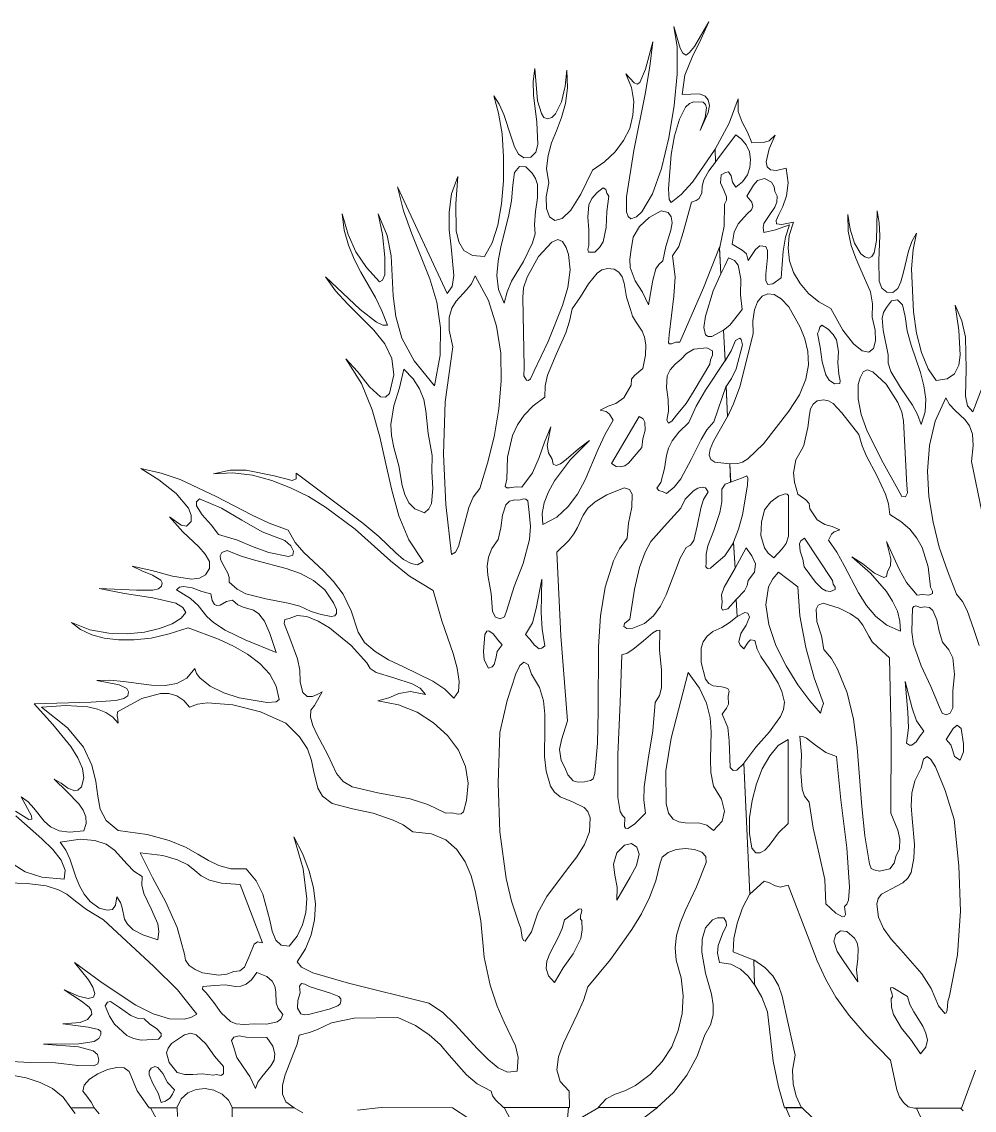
# Model space of a CAD drawing. Header units: inches. Extents: x -885 to 26362, y -28010 to 990.
# Drawn here: x 4285.021 to 4286.318, y -2360.999 to -2359.516 of the extents above; entities that cross this region are included whole.
import ezdxf

# ---------------------------------------------------------------- set-up
doc = ezdxf.new("R2010")
doc.units = ezdxf.units.IN
doc.header["$MEASUREMENT"] = 0
doc.layers.add('TREE', color=3, linetype='Continuous', lineweight=15)

# ---------------------------------------------------------------- blocks, each defined once
blk = doc.blocks.new('tree2')
at = {"layer": 'TREE'}
for points in [[(5207.2362, 5947.8649), (5207.2144, 5947.8738), (5207.2153, 5947.8877), (5207.2187, 5947.9037), (5207.2242, 5947.9203), (5207.2322, 5947.9351), (5207.2258, 5948.0727), (5207.2184, 5948.0656), (5207.2144, 5948.0653), (5207.2113, 5948.0684), (5207.2104, 5948.0967), (5207.2088, 5948.1109), (5207.203, 5948.1248), (5207.2076, 5948.1312), (5207.2095, 5948.1355), (5207.2091, 5948.1439), (5207.2101, 5948.1491), (5207.2088, 5948.1522), (5207.2024, 5948.1537), (5207.1934, 5948.1549), (5207.1888, 5948.1574), (5207.1854, 5948.162), (5207.1808, 5948.1796), (5207.1805, 5948.1947), (5207.1827, 5948.2014), (5207.187, 5948.2073), (5207.1931, 5948.2122), (5207.2024, 5948.2165), (5207.2101, 5948.2215), (5207.2187, 5948.2282), (5207.2178, 5948.2461), (5207.2088, 5948.2362), (5207.2033, 5948.235), (5207.2021, 5948.2372), (5207.2027, 5948.2436), (5207.2021, 5948.251), (5207.2051, 5948.2593), (5207.2165, 5948.2793), (5207.215, 5948.3061), (5207.2058, 5948.2923), (5207.1941, 5948.2824), (5207.1904, 5948.2793), (5207.1873, 5948.2787), (5207.1857, 5948.2806), (5207.1861, 5948.2849), (5207.1861, 5948.2941), (5207.1876, 5948.3028), (5207.1941, 5948.3191), (5207.2005, 5948.3379), (5207.2024, 5948.3493), (5207.2024, 5948.3628), (5207.2061, 5948.368), (5207.2119, 5948.3702), (5207.211, 5948.3896), (5207.195, 5948.3914), (5207.191, 5948.3942), (5207.1891, 5948.3985), (5207.19, 5948.405), (5207.1937, 5948.4136), (5207.2085, 5948.4395), (5207.207, 5948.4718), (5207.1941, 5948.4339), (5207.1867, 5948.4253), (5207.1805, 5948.4151), (5207.17, 5948.3939), (5207.1593, 5948.3736), (5207.1522, 5948.365), (5207.1439, 5948.3582), (5207.1405, 5948.36), (5207.1359, 5948.3613), (5207.1337, 5948.3637), (5207.138, 5948.3696), (5207.142, 5948.3844), (5207.1439, 5948.3982), (5207.146, 5948.4059), (5207.15, 5948.4139), (5207.1571, 5948.4229), (5207.1676, 5948.4333), (5207.1753, 5948.4503), (5207.1851, 5948.4672), (5207.2061, 5948.4986), (5207.2042, 5948.5306), (5207.1919, 5948.5242), (5207.1882, 5948.5242), (5207.1854, 5948.526), (5207.1836, 5948.5337), (5207.1851, 5948.5454), (5207.1934, 5948.5725), (5207.2015, 5948.5904), (5207.1999, 5948.6184), (5207.1833, 5948.5756), (5207.158, 5948.518), (5207.154, 5948.518), (5207.1494, 5948.5162), (5207.1472, 5948.5162), (5207.146, 5948.5174), (5207.1469, 5948.5257), (5207.1519, 5948.5667), (5207.1531, 5948.5873), (5207.1503, 5948.6092), (5207.1571, 5948.6193), (5207.1617, 5948.6341), (5207.1703, 5948.6661), (5207.1753, 5948.6677), (5207.1787, 5948.6701), (5207.1814, 5948.676), (5207.1817, 5948.6831), (5207.1836, 5948.6895), (5207.1888, 5948.6991), (5207.1959, 5948.7083), (5207.1956, 5948.7222), (5207.1716, 5948.6871), (5207.1596, 5948.6741), (5207.1491, 5948.6658), (5207.1469, 5948.6689), (5207.146, 5948.6803), (5207.1488, 5948.7163), (5207.1525, 5948.736), (5207.1577, 5948.7539), (5207.1642, 5948.7665), (5207.1682, 5948.7705), (5207.1728, 5948.772), (5207.1827, 5948.7717), (5207.1851, 5948.7693), (5207.1864, 5948.7659), (5207.1848, 5948.7557), (5207.1796, 5948.7419), (5207.1882, 5948.761), (5207.1894, 5948.7684), (5207.1882, 5948.7742), (5207.1848, 5948.7782), (5207.179, 5948.7807), (5207.1605, 5948.7798), (5207.1633, 5948.8004), (5207.171, 5948.8192), (5207.1802, 5948.8379), (5207.1888, 5948.8567), (5207.1737, 5948.8306), (5207.1685, 5948.8241), (5207.1648, 5948.8216), (5207.1614, 5948.8235), (5207.1586, 5948.829), (5207.1519, 5948.8518), (5207.1553, 5948.8302), (5207.1553, 5948.8013), (5207.1522, 5948.7684), (5207.1466, 5948.7342), (5207.1386, 5948.7018), (5207.1291, 5948.675), (5207.118, 5948.656), (5207.1122, 5948.6504), (5207.1063, 5948.6483), (5207.1035, 5948.651), (5207.1017, 5948.656), (5207.1017, 5948.6717), (5207.1094, 5948.7206), (5207.1214, 5948.7801), (5207.1263, 5948.8093), (5207.1294, 5948.8355), (5207.1217, 5948.8065), (5207.1158, 5948.7927), (5207.1131, 5948.7908), (5207.11, 5948.7921), (5207.1011, 5948.8016), (5207.1069, 5948.7871), (5207.1094, 5948.7724), (5207.1085, 5948.7579), (5207.1051, 5948.744), (5207.0986, 5948.7311), (5207.0897, 5948.7191), (5207.0786, 5948.7086), (5207.0657, 5948.7), (5207.0536, 5948.6744), (5207.0429, 5948.6575), (5207.0336, 5948.6489), (5207.0259, 5948.6467), (5207.0204, 5948.6507), (5207.0173, 5948.6593), (5207.0167, 5948.6717), (5207.0195, 5948.6864), (5207.0173, 5948.7015), (5207.0188, 5948.7154), (5207.0225, 5948.7286), (5207.0278, 5948.7416), (5207.033, 5948.7554), (5207.0373, 5948.7702), (5207.0395, 5948.7868), (5207.0386, 5948.8056), (5207.037, 5948.7887), (5207.033, 5948.772), (5207.0268, 5948.7594), (5207.0228, 5948.7557), (5207.0182, 5948.7542), (5207.0145, 5948.7557), (5207.0118, 5948.7597), (5207.0078, 5948.7733), (5207.0047, 5948.8072), (5207.0031, 5948.7936), (5207.0034, 5948.7791), (5207.0068, 5948.7505), (5207.0081, 5948.7271), (5207.0059, 5948.7188), (5207.0007, 5948.7135), (5206.9933, 5948.7129), (5206.9877, 5948.7169), (5206.9834, 5948.7246), (5206.9797, 5948.7351), (5206.972, 5948.7588), (5206.9671, 5948.7696), (5206.9613, 5948.7785), (5206.9665, 5948.76), (5206.9702, 5948.7382), (5206.9717, 5948.7138), (5206.9717, 5948.6886), (5206.9696, 5948.6643), (5206.9656, 5948.6418), (5206.9597, 5948.623), (5206.9517, 5948.6088), (5206.9388, 5948.6098), (5206.9298, 5948.615), (5206.9243, 5948.6242), (5206.9215, 5948.6359), (5206.9212, 5948.6643), (5206.9234, 5948.6932), (5206.9166, 5948.6747), (5206.9141, 5948.6556), (5206.9144, 5948.6369), (5206.9163, 5948.6187), (5206.9191, 5948.5885), (5206.9175, 5948.5771), (5206.9123, 5948.5697), (5206.8596, 5948.6821), (5206.8661, 5948.6569), (5206.8747, 5948.6326), (5206.8938, 5948.5851), (5206.9012, 5948.5602), (5206.9052, 5948.5334), (5206.9049, 5948.5045), (5206.8988, 5948.4718), (5206.8772, 5948.4983), (5206.8643, 5948.5223), (5206.8578, 5948.5451), (5206.855, 5948.567), (5206.8529, 5948.6095), (5206.8486, 5948.631), (5206.8393, 5948.6538), (5206.8436, 5948.6319), (5206.8464, 5948.6079), (5206.8461, 5948.5891), (5206.8439, 5948.5836), (5206.8405, 5948.5817), (5206.8267, 5948.5971), (5206.8156, 5948.6135), (5206.8073, 5948.6319), (5206.8011, 5948.6538), (5206.8033, 5948.6363), (5206.8079, 5948.6205), (5206.8138, 5948.6058), (5206.8208, 5948.5922), (5206.8362, 5948.5654), (5206.843, 5948.5513), (5206.8492, 5948.5362), (5206.8442, 5948.5362), (5206.8375, 5948.5392), (5206.8202, 5948.5525), (5206.7836, 5948.5873), (5206.794, 5948.5725), (5206.807, 5948.5583), (5206.8347, 5948.5309), (5206.8461, 5948.5165), (5206.8538, 5948.5008), (5206.8559, 5948.4835), (5206.8513, 5948.4638), (5206.847, 5948.4598), (5206.8418, 5948.4604), (5206.8301, 5948.4709), (5206.8174, 5948.4872), (5206.8051, 5948.5005), (5206.8215, 5948.4743), (5206.8329, 5948.4466), (5206.8408, 5948.4182), (5206.8473, 5948.3896), (5206.8535, 5948.3616), (5206.8612, 5948.3345), (5206.8716, 5948.3092), (5206.8867, 5948.2861), (5206.8809, 5948.2827), (5206.8741, 5948.284), (5206.8661, 5948.2883), (5206.8578, 5948.2954), (5206.8399, 5948.3126), (5206.823, 5948.3268), (5206.7525, 5948.3797), (5206.7525, 5948.3736), (5206.7482, 5948.372), (5206.7291, 5948.3767), (5206.6998, 5948.3828), (5206.6826, 5948.3828), (5206.665, 5948.3788), (5206.6857, 5948.3801), (5206.7063, 5948.3776), (5206.7269, 5948.372), (5206.7466, 5948.3643), (5206.7657, 5948.3548), (5206.7836, 5948.3437), (5206.8147, 5948.3206), (5206.8523, 5948.2871), (5206.8723, 5948.2707), (5206.8972, 5948.2556), (5206.9064, 5948.2236), (5206.9185, 5948.1891), (5206.9228, 5948.1734), (5206.9249, 5948.1596), (5206.924, 5948.1488), (5206.9191, 5948.1417), (5206.9098, 5948.1513), (5206.8969, 5948.1599), (5206.8658, 5948.175), (5206.8501, 5948.1823), (5206.8359, 5948.191), (5206.8248, 5948.2005), (5206.8181, 5948.2116), (5206.8107, 5948.2341), (5206.8021, 5948.2516), (5206.7919, 5948.2652), (5206.7814, 5948.2763), (5206.7605, 5948.2957), (5206.7516, 5948.3065), (5206.7439, 5948.3194), (5206.7238, 5948.3268), (5206.7051, 5948.3357), (5206.6678, 5948.3551), (5206.6299, 5948.373), (5206.6096, 5948.3797), (5206.5883, 5948.3847), (5206.6074, 5948.3727), (5206.6256, 5948.3582), (5206.6385, 5948.3428), (5206.6416, 5948.3354), (5206.6416, 5948.3286), (5206.6367, 5948.3237), (5206.6308, 5948.3246), (5206.6185, 5948.3336), (5206.6327, 5948.3178), (5206.6496, 5948.3018), (5206.6564, 5948.2941), (5206.6607, 5948.2864), (5206.661, 5948.279), (5206.6567, 5948.272), (5206.6502, 5948.2686), (5206.6419, 5948.2677), (5206.6219, 5948.2707), (5206.6, 5948.2766), (5206.5791, 5948.2812), (5206.5893, 5948.2763), (5206.6007, 5948.2717), (5206.6093, 5948.2667), (5206.6108, 5948.2637), (5206.6102, 5948.2603), (5206.6068, 5948.2575), (5206.601, 5948.2559), (5206.5837, 5948.2559), (5206.5443, 5948.2578), (5206.5711, 5948.2526), (5206.601, 5948.2479), (5206.6253, 5948.2421), (5206.6327, 5948.2378), (5206.6358, 5948.2322), (5206.6308, 5948.2264), (5206.6213, 5948.2205), (5206.6081, 5948.2153), (5206.592, 5948.2116), (5206.5739, 5948.2098), (5206.5545, 5948.2104), (5206.5345, 5948.2141), (5206.5151, 5948.2218), (5206.5246, 5948.2144), (5206.5363, 5948.2088), (5206.5496, 5948.2051), (5206.5646, 5948.2033), (5206.5813, 5948.2033), (5206.5991, 5948.2054), (5206.6182, 5948.2098), (5206.6382, 5948.2162), (5206.6703, 5948.2042), (5206.6863, 5948.1968), (5206.701, 5948.1882), (5206.714, 5948.1783), (5206.7245, 5948.1673), (5206.7315, 5948.1546), (5206.7346, 5948.1405), (5206.7312, 5948.138), (5206.7217, 5948.1374), (5206.6924, 5948.1423), (5206.6761, 5948.1476), (5206.6616, 5948.1546), (5206.6505, 5948.1633), (5206.6472, 5948.1679), (5206.6453, 5948.1731), (5206.637, 5948.1629), (5206.6265, 5948.1574), (5206.6139, 5948.1552), (5206.5997, 5948.1556), (5206.5699, 5948.1596), (5206.5554, 5948.1608), (5206.5418, 5948.1605), (5206.5653, 5948.1559), (5206.5736, 5948.1519), (5206.5751, 5948.1485), (5206.5745, 5948.1442), (5206.5702, 5948.1414), (5206.5619, 5948.1395), (5206.5357, 5948.1377), (5206.4756, 5948.1358), (5206.4953, 5948.114), (5206.5144, 5948.0906), (5206.5215, 5948.0789), (5206.5265, 5948.0675), (5206.528, 5948.0576), (5206.5255, 5948.0481), (5206.5218, 5948.0447), (5206.5184, 5948.0438), (5206.5111, 5948.0466), (5206.504, 5948.0521), (5206.4966, 5948.0561), (5206.5101, 5948.0432), (5206.5228, 5948.0302), (5206.5274, 5948.0235), (5206.5301, 5948.0164), (5206.5305, 5948.0093), (5206.528, 5948.0016), (5206.5129, 5948.0001), (5206.5018, 5948.0016), (5206.4929, 5948.0059), (5206.4861, 5948.0118), (5206.475, 5948.0256), (5206.4692, 5948.0324), (5206.4618, 5948.0376), (5206.4726, 5948.0176), (5206.4729, 5948.0139), (5206.4698, 5948.0136), (5206.4556, 5948.0225)], [(5206.4562, 5948.0173), (5206.4836, 5947.9933), (5206.4953, 5947.9819), (5206.504, 5947.9705), (5206.5083, 5947.96), (5206.5071, 5947.9505), (5206.4836, 5947.9526), (5206.4661, 5947.9582), (5206.4532, 5947.9665)], [(5206.3943, 5947.9483), (5206.4682, 5947.9459), (5206.4883, 5947.9434), (5206.5012, 5947.9394), (5206.5101, 5947.9345), (5206.5191, 5947.9274), (5206.5308, 5947.9185), (5206.5489, 5947.9074), (5206.6019, 5947.8581), (5206.6271, 5947.8335), (5206.6475, 5947.8079), (5206.6413, 5947.8042), (5206.6342, 5947.8024), (5206.6185, 5947.803), (5206.6013, 5947.8082), (5206.5831, 5947.8175), (5206.5474, 5947.8409), (5206.5181, 5947.8624), (5206.5329, 5947.8442), (5206.5375, 5947.8362), (5206.5397, 5947.8298), (5206.5381, 5947.8258), (5206.5326, 5947.8245), (5206.5225, 5947.8267), (5206.5071, 5947.8335), (5206.5255, 5947.8215), (5206.5335, 5947.8153), (5206.5357, 5947.8119), (5206.5366, 5947.8079), (5206.532, 5947.8021), (5206.524, 5947.799), (5206.5058, 5947.7977), (5206.5326, 5947.7941), (5206.5434, 5947.7916), (5206.5459, 5947.7894), (5206.5459, 5947.7864), (5206.5437, 5947.782), (5206.5388, 5947.779), (5206.5228, 5947.7765), (5206.4855, 5947.7762), (5206.5225, 5947.7734), (5206.5378, 5947.7691), (5206.5425, 5947.7651), (5206.5437, 5947.7596), (5206.5428, 5947.7553), (5206.5385, 5947.7531), (5206.5218, 5947.7537), (5206.4981, 5947.7565), (5206.4713, 5947.7568), (5206.4513, 5947.7577)], [(5206.4344, 5947.7466), (5206.467, 5947.7405), (5206.4818, 5947.7355), (5206.495, 5947.7291), (5206.5061, 5947.7202), (5206.5144, 5947.7088), (5206.5391, 5947.7088), (5206.5357, 5947.7149), (5206.5311, 5947.7211), (5206.5268, 5947.7266), (5206.5283, 5947.7328), (5206.5341, 5947.7392), (5206.5428, 5947.7448), (5206.5529, 5947.7494), (5206.5628, 5947.7516), (5206.5708, 5947.7512), (5206.576, 5947.7472), (5206.5843, 5947.7269), (5206.597, 5947.7088), (5206.6265, 5947.7088), (5206.6308, 5947.7183), (5206.6379, 5947.7248), (5206.6469, 5947.7282), (5206.6564, 5947.7291), (5206.6656, 5947.7275), (5206.6743, 5947.7232), (5206.681, 5947.7171), (5206.6853, 5947.7088), (5206.7503, 5947.7088), (5206.7417, 5947.7152), (5206.738, 5947.7232), (5206.738, 5947.7328), (5206.7408, 5947.7436), (5206.7494, 5947.7654), (5206.7534, 5947.7762), (5206.7556, 5947.7857), (5206.7666, 5947.7885), (5206.775, 5947.7916), (5206.7897, 5947.7987), (5206.8138, 5947.8036), (5206.8599, 5947.8042), (5206.8787, 5947.7959), (5206.8932, 5947.7861), (5206.9046, 5947.7756), (5206.9141, 5947.7645), (5206.9326, 5947.7436), (5206.944, 5947.7343), (5206.9588, 5947.7263), (5206.96, 5947.7214), (5206.9637, 5947.7168), (5206.9717, 5947.7091), (5207.0413, 5947.7091), (5207.041, 5947.7263), (5207.0315, 5947.7368), (5207.0281, 5947.7491), (5207.0299, 5947.7626), (5207.0352, 5947.7771), (5207.0496, 5947.8073), (5207.0564, 5947.8224), (5207.0607, 5947.8366), (5207.0847, 5947.8655), (5207.1075, 5947.8972), (5207.1177, 5947.9138), (5207.126, 5947.9311), (5207.1328, 5947.9486), (5207.1371, 5947.9665), (5207.1396, 5947.9736), (5207.1457, 5947.9788), (5207.1543, 5947.9819), (5207.1642, 5947.9828), (5207.1737, 5947.9819), (5207.1814, 5947.9791), (5207.1857, 5947.9745), (5207.1861, 5947.968), (5207.1759, 5947.9425), (5207.1639, 5947.9169), (5207.1583, 5947.904), (5207.1546, 5947.891), (5207.1531, 5947.8778), (5207.1543, 5947.8649), (5207.1596, 5947.8461), (5207.1617, 5947.8273), (5207.1605, 5947.8085), (5207.1565, 5947.7904), (5207.1497, 5947.7734), (5207.1396, 5947.7577), (5207.1269, 5947.7442), (5207.1112, 5947.7325), (5207.1001, 5947.7269), (5207.0897, 5947.7232), (5207.0804, 5947.7183), (5207.0718, 5947.7091), (5207.1343, 5947.7091), (5207.1513, 5947.7251), (5207.1654, 5947.7433), (5207.1765, 5947.7636), (5207.1845, 5947.7861), (5207.1907, 5947.7965), (5207.1934, 5947.807), (5207.1934, 5947.8178), (5207.1916, 5947.8289), (5207.1854, 5947.851), (5207.1814, 5947.8732), (5207.1817, 5947.8871), (5207.1854, 5947.8991), (5207.1928, 5947.9074), (5207.1981, 5947.9095), (5207.2045, 5947.9098), (5207.207, 5947.9055), (5207.2073, 5947.9015), (5207.2033, 5947.8926), (5207.1987, 5947.8803), (5207.1981, 5947.8723), (5207.1999, 5947.8624), (5207.2119, 5947.8606), (5207.2221, 5947.8553), (5207.2304, 5947.8479), (5207.2372, 5947.8387), (5207.2362, 5947.8649)], [(5207.5088, 5948.5513), (5207.4678, 5948.4444), (5207.4623, 5948.4509), (5207.4601, 5948.461), (5207.4607, 5948.4894), (5207.4601, 5948.5232), (5207.4564, 5948.5405), (5207.4493, 5948.5571), (5207.453, 5948.5306), (5207.4546, 5948.5045), (5207.453, 5948.4937), (5207.4484, 5948.4847), (5207.4407, 5948.4792), (5207.429, 5948.4777), (5207.4207, 5948.49), (5207.4136, 5948.5072), (5207.4084, 5948.5275), (5207.405, 5948.55), (5207.4031, 5948.5956), (5207.4047, 5948.6159), (5207.4084, 5948.6332), (5207.4035, 5948.6245), (5207.3998, 5948.6141), (5207.3945, 5948.5919), (5207.3918, 5948.582), (5207.3884, 5948.5747), (5207.3834, 5948.5707), (5207.377, 5948.571), (5207.3717, 5948.5753), (5207.369, 5948.5827), (5207.3684, 5948.6045), (5207.3696, 5948.631), (5207.369, 5948.6443), (5207.3668, 5948.6569), (5207.3659, 5948.6255), (5207.3634, 5948.6125), (5207.361, 5948.6085), (5207.3579, 5948.607), (5207.3536, 5948.6082), (5207.3496, 5948.6113), (5207.3428, 5948.6227), (5207.3382, 5948.6375), (5207.3357, 5948.6529), (5207.336, 5948.6353), (5207.3391, 5948.6202), (5207.344, 5948.607), (5207.3496, 5948.5947), (5207.3597, 5948.5713), (5207.3619, 5948.5586), (5207.3613, 5948.5445), (5207.3647, 5948.5309), (5207.365, 5948.5195), (5207.3628, 5948.5115), (5207.3579, 5948.5075), (5207.3508, 5948.5088), (5207.3416, 5948.5162), (5207.3305, 5948.5309), (5207.3179, 5948.5537), (5207.3049, 5948.5608), (5207.2941, 5948.5697), (5207.2852, 5948.5802), (5207.2784, 5948.5916), (5207.2741, 5948.6042), (5207.2726, 5948.6175), (5207.2738, 5948.631), (5207.2781, 5948.6449), (5207.2658, 5948.6424), (5207.2603, 5948.643), (5207.26, 5948.6467), (5207.2627, 5948.6529), (5207.267, 5948.6615), (5207.2707, 5948.6729), (5207.2726, 5948.6864), (5207.2704, 5948.7021), (5207.2603, 5948.6997), (5207.2538, 5948.7003), (5207.2504, 5948.7034), (5207.2495, 5948.7086), (5207.2526, 5948.7225), (5207.259, 5948.7369), (5207.2526, 5948.7308), (5207.2464, 5948.7292), (5207.2341, 5948.7289), (5207.2295, 5948.74), (5207.2239, 5948.7505), (5207.2199, 5948.7619), (5207.2196, 5948.7754), (5207.2101, 5948.7496), (5207.1956, 5948.7222), (5207.1959, 5948.7086), (5207.2172, 5948.7373), (5207.2233, 5948.7326), (5207.2282, 5948.7265), (5207.2316, 5948.7191), (5207.2329, 5948.7111), (5207.2322, 5948.7028), (5207.2295, 5948.6948), (5207.2245, 5948.6877), (5207.2172, 5948.6818), (5207.2138, 5948.6871), (5207.2122, 5948.6938), (5207.2095, 5948.6981), (5207.2064, 5948.6975), (5207.2018, 5948.6948), (5207.2011, 5948.6864), (5207.2045, 5948.6787), (5207.2073, 5948.6717), (5207.2073, 5948.668), (5207.2055, 5948.664), (5207.2051, 5948.6406), (5207.1999, 5948.6169), (5207.2015, 5948.5904), (5207.2058, 5948.5987), (5207.2095, 5948.6073), (5207.2159, 5948.6045), (5207.2199, 5948.5996), (5207.2227, 5948.5851), (5207.2224, 5948.5682), (5207.2239, 5948.5525), (5207.211, 5948.5362), (5207.2042, 5948.5306), (5207.2061, 5948.4983), (5207.2125, 5948.5091), (5207.2168, 5948.5199), (5207.2215, 5948.5223), (5207.223, 5948.5208), (5207.2245, 5948.5152), (5207.2178, 5948.49), (5207.2128, 5948.4798), (5207.207, 5948.4712), (5207.2085, 5948.4392), (5207.215, 5948.453), (5207.2215, 5948.4709), (5207.2356, 5948.5269), (5207.2353, 5948.5408), (5207.2369, 5948.5522), (5207.2402, 5948.5608), (5207.2452, 5948.5667), (5207.251, 5948.5691), (5207.2578, 5948.5685), (5207.2652, 5948.5639), (5207.2732, 5948.5556), (5207.2852, 5948.534), (5207.2901, 5948.5217), (5207.2935, 5948.5081), (5207.2941, 5948.494), (5207.2914, 5948.4789), (5207.2846, 5948.4626), (5207.2732, 5948.445), (5207.2467, 5948.4108), (5207.2301, 5948.3948), (5207.2242, 5948.3914), (5207.2193, 5948.3899), (5207.211, 5948.3896), (5207.2116, 5948.3702), (5207.2233, 5948.3745), (5207.2289, 5948.3767), (5207.2301, 5948.3742), (5207.2295, 5948.3668), (5207.2245, 5948.3357), (5207.2202, 5948.3206), (5207.215, 5948.3068), (5207.2165, 5948.2793), (5207.2282, 5948.3006), (5207.2344, 5948.2923), (5207.2381, 5948.2837), (5207.2372, 5948.275), (5207.2304, 5948.2661), (5207.2292, 5948.2609), (5207.2264, 5948.2553), (5207.2178, 5948.2461), (5207.2187, 5948.2282), (5207.227, 5948.2325), (5207.2301, 5948.2316), (5207.2319, 5948.2276), (5207.2282, 5948.219), (5207.2227, 5948.2101), (5207.2205, 5948.2014), (5207.2218, 5948.1978), (5207.2258, 5948.1941), (5207.2304, 5948.2011), (5207.2329, 5948.2036), (5207.2375, 5948.2027), (5207.2399, 5948.1937), (5207.2439, 5948.186), (5207.2529, 5948.1725), (5207.2621, 5948.1577), (5207.2658, 5948.1488), (5207.2686, 5948.1377), (5207.2677, 5948.13), (5207.2646, 5948.1223), (5207.2529, 5948.1063), (5207.2384, 5948.09), (5207.2258, 5948.073), (5207.2322, 5947.9348), (5207.2473, 5947.9483), (5207.2529, 5947.9465), (5207.2581, 5947.9437), (5207.2643, 5947.9422), (5207.2726, 5947.9443), (5207.2948, 5947.8864), (5207.3034, 5947.8643), (5207.3123, 5947.8446), (5207.3231, 5947.8258), (5207.3372, 5947.8064), (5207.3557, 5947.7848), (5207.3807, 5947.7593), (5207.3874, 5947.7278), (5207.3905, 5947.7205), (5207.3945, 5947.7143), (5207.3994, 5947.71), (5207.4062, 5947.7084), (5207.4558, 5947.7084), (5207.4623, 5947.7257), (5207.4706, 5947.7485)], [(5206.9723, 5948.5593), (5206.9665, 5948.5737), (5206.9646, 5948.5885), (5206.9659, 5948.6036), (5206.969, 5948.619), (5206.977, 5948.651), (5206.9803, 5948.6674), (5206.9816, 5948.684), (5206.9834, 5948.6975), (5206.9887, 5948.7037), (5206.9954, 5948.7034), (5207.0019, 5948.6966), (5207.0056, 5948.6911), (5207.0078, 5948.6846), (5207.0078, 5948.6707), (5207.0056, 5948.6563), (5207.0044, 5948.6421), (5207.005, 5948.6326), (5207.0025, 5948.623), (5206.9927, 5948.6033), (5206.9803, 5948.5824), (5206.9754, 5948.5713), (5206.9723, 5948.5593)], [(5207.2135, 5948.6218), (5207.2156, 5948.6344), (5207.2199, 5948.6433), (5207.2298, 5948.6541), (5207.2338, 5948.6578), (5207.2353, 5948.6615), (5207.2341, 5948.6661), (5207.2289, 5948.6723), (5207.2359, 5948.684), (5207.2402, 5948.6889), (5207.2476, 5948.6911), (5207.255, 5948.6871), (5207.2578, 5948.6821), (5207.2587, 5948.6772), (5207.2609, 5948.6723), (5207.2606, 5948.6661), (5207.2587, 5948.6606), (5207.2526, 5948.652), (5207.247, 5948.6436), (5207.2461, 5948.6393), (5207.247, 5948.6341), (5207.2593, 5948.6369), (5207.2741, 5948.6421), (5207.2698, 5948.6292), (5207.2673, 5948.6141), (5207.2652, 5948.5861), (5207.2563, 5948.5796), (5207.2513, 5948.579), (5207.2492, 5948.583), (5207.2489, 5948.5901), (5207.2507, 5948.6076), (5207.2507, 5948.615), (5207.2492, 5948.6193), (5207.2427, 5948.6199), (5207.2381, 5948.6159), (5207.2304, 5948.6045), (5207.2286, 5948.6113), (5207.2239, 5948.6153), (5207.2135, 5948.6218)], [(5207.0681, 5948.6132), (5207.0616, 5948.6132), (5207.0607, 5948.6159), (5207.062, 5948.6202), (5207.062, 5948.6239), (5207.062, 5948.6369), (5207.0607, 5948.6501), (5207.062, 5948.6634), (5207.065, 5948.6698), (5207.0706, 5948.6763), (5207.077, 5948.6812), (5207.0798, 5948.6794), (5207.081, 5948.6754), (5207.0832, 5948.6723), (5207.081, 5948.6563), (5207.0801, 5948.6393), (5207.077, 5948.6242), (5207.0733, 5948.6181), (5207.0681, 5948.6132)], [(5207.1251, 5948.5577), (5207.1186, 5948.571), (5207.1109, 5948.583), (5207.1057, 5948.5971), (5207.1051, 5948.6058), (5207.1066, 5948.6162), (5207.1088, 5948.6292), (5207.1155, 5948.6403), (5207.1257, 5948.6498), (5207.1383, 5948.6569), (5207.1457, 5948.655), (5207.1491, 5948.6507), (5207.15, 5948.6443), (5207.1485, 5948.6366), (5207.1432, 5948.6193), (5207.1402, 5948.6039), (5207.1359, 5948.6002), (5207.1328, 5948.5956), (5207.1294, 5948.5836), (5207.1251, 5948.5577)], [(5206.9936, 5948.4918), (5206.9921, 5948.5654), (5206.993, 5948.5756), (5206.9967, 5948.5867), (5207.0087, 5948.6088), (5207.0228, 5948.6239), (5207.029, 5948.6267), (5207.0339, 5948.6245), (5207.0379, 5948.6181), (5207.0404, 5948.6107), (5207.0422, 5948.5944), (5207.0398, 5948.5759), (5207.0342, 5948.5568), (5207.0188, 5948.5189), (5207.0041, 5948.4878), (5207.0004, 5948.4792), (5206.9982, 5948.4777), (5206.9961, 5948.478), (5206.9933, 5948.4826), (5206.9936, 5948.4918)], [(5206.9751, 5948.3733), (5206.976, 5948.3964), (5206.9813, 5948.4195), (5206.9865, 5948.4306), (5206.9936, 5948.441), (5207.0031, 5948.4509), (5207.0155, 5948.4598), (5207.0158, 5948.4718), (5207.0182, 5948.4832), (5207.0272, 5948.5051), (5207.0376, 5948.5279), (5207.0416, 5948.5402), (5207.0444, 5948.5534), (5207.053, 5948.566), (5207.0616, 5948.5796), (5207.0706, 5948.591), (5207.0758, 5948.5944), (5207.0817, 5948.5959), (5207.0887, 5948.5953), (5207.0937, 5948.5922), (5207.0971, 5948.587), (5207.0992, 5948.5805), (5207.1017, 5948.5657), (5207.106, 5948.5525), (5207.1081, 5948.5457), (5207.1112, 5948.5402), (5207.1183, 5948.5297), (5207.1208, 5948.5235), (5207.1223, 5948.5152), (5207.1217, 5948.5045), (5207.1189, 5948.4903), (5207.1103, 5948.4829), (5207.1069, 5948.4789), (5207.1066, 5948.4727), (5207.0989, 5948.4592), (5207.0906, 5948.4533), (5207.0823, 5948.4506), (5207.074, 5948.4463), (5207.0804, 5948.4447), (5207.0838, 5948.4419), (5207.0878, 5948.4355), (5207.0792, 5948.421), (5207.0718, 5948.405), (5207.058, 5948.3727), (5207.0499, 5948.3576), (5207.0401, 5948.3443), (5207.0281, 5948.3332), (5207.0133, 5948.3255), (5207.0127, 5948.3369), (5207.0148, 5948.3483), (5207.0192, 5948.36), (5207.0256, 5948.3717), (5207.0426, 5948.3939), (5207.0626, 5948.4142), (5207.0509, 5948.4053), (5207.0379, 5948.3939), (5207.0321, 5948.3896), (5207.0275, 5948.3877), (5207.0241, 5948.389), (5207.0232, 5948.3945), (5207.0192, 5948.401), (5207.0179, 5948.409), (5207.0216, 5948.4287), (5207.0152, 5948.4124), (5207.0093, 5948.3961), (5207.0022, 5948.3801), (5206.9911, 5948.365), (5206.985, 5948.3653), (5206.9779, 5948.364), (5206.9751, 5948.3643), (5206.9733, 5948.3656), (5206.9751, 5948.3733)], [(5206.9166, 5948.2935), (5206.9108, 5948.3465), (5206.9083, 5948.3998), (5206.9101, 5948.4552), (5206.9181, 5948.5131), (5206.9144, 5948.5306), (5206.9144, 5948.5442), (5206.9172, 5948.554), (5206.9215, 5948.5614), (5206.9326, 5948.5734), (5206.9379, 5948.5799), (5206.9419, 5948.5882), (5206.9557, 5948.5623), (5206.9643, 5948.5349), (5206.9687, 5948.5063), (5206.9693, 5948.4767), (5206.9668, 5948.4475), (5206.9619, 5948.4182), (5206.9548, 5948.3902), (5206.9465, 5948.3634), (5206.9397, 5948.3542), (5206.9351, 5948.3434), (5206.9289, 5948.3209), (5206.924, 5948.3021), (5206.9209, 5948.2963), (5206.9166, 5948.2935)], [(5207.4133, 5948.4309), (5207.4093, 5948.4416), (5207.4041, 5948.4515), (5207.3915, 5948.47), (5207.381, 5948.4872), (5207.3782, 5948.4958), (5207.3782, 5948.5048), (5207.373, 5948.5309), (5207.372, 5948.5436), (5207.3733, 5948.5494), (5207.3767, 5948.5549), (5207.3819, 5948.5617), (5207.3881, 5948.5627), (5207.3936, 5948.5574), (5207.3964, 5948.5451), (5207.3985, 5948.53), (5207.4025, 5948.5149), (5207.4124, 5948.486), (5207.4161, 5948.4718), (5207.4182, 5948.458), (5207.4176, 5948.4444), (5207.4133, 5948.4309)], [(5207.3215, 5948.474), (5207.316, 5948.478), (5207.3123, 5948.4835), (5207.3086, 5948.4974), (5207.3064, 5948.5128), (5207.3037, 5948.5272), (5207.3052, 5948.53), (5207.3061, 5948.534), (5207.3083, 5948.5359), (5207.3151, 5948.5319), (5207.3203, 5948.5263), (5207.3237, 5948.5205), (5207.3259, 5948.5084), (5207.3252, 5948.4961), (5207.3262, 5948.4841), (5207.3277, 5948.4771), (5207.3271, 5948.4743), (5207.3215, 5948.474)], [(5207.1463, 5948.4453), (5207.1457, 5948.4576), (5207.1439, 5948.4703), (5207.1448, 5948.4826), (5207.1479, 5948.4887), (5207.1531, 5948.4949), (5207.1596, 5948.5001), (5207.1651, 5948.506), (5207.1728, 5948.5106), (5207.1867, 5948.5121), (5207.1925, 5948.5091), (5207.1928, 5948.5045), (5207.1907, 5948.4995), (5207.1897, 5948.4949), (5207.1734, 5948.4669), (5207.1648, 5948.4533), (5207.1546, 5948.441), (5207.1497, 5948.4345), (5207.146, 5948.4324), (5207.1445, 5948.4355), (5207.1463, 5948.4453)], [(5206.888, 5948.3376), (5206.8781, 5948.3419), (5206.8716, 5948.3483), (5206.8673, 5948.357), (5206.8646, 5948.3665), (5206.8612, 5948.3874), (5206.8559, 5948.4068), (5206.8532, 5948.4195), (5206.8526, 5948.4309), (5206.8556, 5948.4509), (5206.8618, 5948.4697), (5206.8664, 5948.4894), (5206.8763, 5948.4795), (5206.883, 5948.4687), (5206.8873, 5948.4576), (5206.8895, 5948.4456), (5206.892, 5948.4216), (5206.8963, 5948.3982), (5206.896, 5948.3813), (5206.8969, 5948.3634), (5206.8954, 5948.3477), (5206.8926, 5948.3419), (5206.888, 5948.3376)], [(5207.3982, 5948.3671), (5207.3988, 5948.3588), (5207.3967, 5948.3545), (5207.3927, 5948.3551), (5207.3887, 5948.3628), (5207.373, 5948.3905), (5207.356, 5948.4241), (5207.3499, 5948.4416), (5207.3465, 5948.4583), (5207.3468, 5948.4734), (5207.3486, 5948.4804), (5207.352, 5948.4866), (5207.3563, 5948.4887), (5207.3622, 5948.4869), (5207.3764, 5948.4737), (5207.3887, 5948.4543), (5207.3927, 5948.4441), (5207.3945, 5948.4349), (5207.3982, 5948.3671)], [(5207.4232, 5948.2593), (5207.4253, 5948.255), (5207.4253, 5948.2526), (5207.4213, 5948.2507), (5207.4145, 5948.2513), (5207.409, 5948.2507), (5207.3976, 5948.264), (5207.3899, 5948.2781), (5207.3767, 5948.3074), (5207.381, 5948.2892), (5207.3807, 5948.2818), (5207.3776, 5948.2757), (5207.3767, 5948.2704), (5207.3739, 5948.2692), (5207.364, 5948.2741), (5207.3514, 5948.2837), (5207.34, 5948.2911), (5207.3597, 5948.2738), (5207.3767, 5948.2544), (5207.3831, 5948.2442), (5207.3881, 5948.2338), (5207.3908, 5948.2233), (5207.3915, 5948.2128), (5207.377, 5948.219), (5207.3653, 5948.2282), (5207.3554, 5948.2399), (5207.3471, 5948.2532), (5207.332, 5948.2821), (5207.324, 5948.296), (5207.3154, 5948.3089), (5207.3185, 5948.3151), (5207.3212, 5948.3178), (5207.3271, 5948.3197), (5207.3191, 5948.3231), (5207.3114, 5948.3252), (5207.3034, 5948.3302), (5207.2957, 5948.3419), (5207.2948, 5948.3477), (5207.2914, 5948.3514), (5207.283, 5948.3576), (5207.2794, 5948.3702), (5207.2781, 5948.3801), (5207.2809, 5948.3936), (5207.2864, 5948.4035), (5207.2892, 5948.409), (5207.2907, 5948.4155), (5207.2935, 5948.4278), (5207.2951, 5948.4416), (5207.2963, 5948.4478), (5207.2991, 5948.4527), (5207.3034, 5948.4561), (5207.3101, 5948.457), (5207.3154, 5948.4561), (5207.3203, 5948.4533), (5207.3295, 5948.4435), (5207.3474, 5948.4204), (5207.3508, 5948.4084), (5207.3554, 5948.3976), (5207.3662, 5948.3773), (5207.3757, 5948.3576), (5207.3788, 5948.3471), (5207.38, 5948.336), (5207.3918, 5948.3286), (5207.4013, 5948.3203), (5207.4087, 5948.3111), (5207.4142, 5948.3012), (5207.4207, 5948.2806), (5207.4232, 5948.2593)], [(5207.4746, 5948.1974), (5207.469, 5948.2144), (5207.462, 5948.2344), (5207.457, 5948.2439), (5207.4506, 5948.2519), (5207.441, 5948.2763), (5207.4324, 5948.3015), (5207.4259, 5948.328), (5207.4213, 5948.3551), (5207.4201, 5948.3819), (5207.4219, 5948.4087), (5207.4281, 5948.4345), (5207.4392, 5948.4592), (5207.4432, 5948.4521), (5207.4487, 5948.4463), (5207.4598, 5948.4361), (5207.4644, 5948.4296), (5207.4675, 5948.4207), (5207.4681, 5948.4087), (5207.4663, 5948.3921), (5207.4774, 5948.3391)], [(5207.086, 5948.3899), (5207.1152, 5948.4395), (5207.1192, 5948.437), (5207.1211, 5948.4336), (5207.1214, 5948.425), (5207.1189, 5948.4158), (5207.118, 5948.4068), (5207.1038, 5948.3902), (5207.0998, 5948.3874), (5207.0955, 5948.3862), (5207.0909, 5948.3868), (5207.086, 5948.3899)], [(5207.0327, 5948.0761), (5207.0308, 5948.0875), (5207.033, 5948.0977), (5207.0392, 5948.118), (5207.0324, 5948.2076), (5207.0281, 5948.296), (5207.0407, 5948.3086), (5207.0462, 5948.3154), (5207.0499, 5948.3221), (5207.0558, 5948.3354), (5207.0607, 5948.3425), (5207.0687, 5948.3493), (5207.081, 5948.3566), (5207.0992, 5948.364), (5207.1048, 5948.3622), (5207.1078, 5948.3576), (5207.1075, 5948.3437), (5207.1038, 5948.3268), (5207.1023, 5948.3111), (5207.0943, 5948.2997), (5207.0881, 5948.2871), (5207.0792, 5948.2593), (5207.0743, 5948.2288), (5207.0721, 5948.1959), (5207.0718, 5948.1278), (5207.0712, 5948.0943), (5207.0684, 5948.0623), (5207.0666, 5948.0567), (5207.0635, 5948.0549), (5207.0573, 5948.0533), (5207.0502, 5948.053), (5207.0453, 5948.0546), (5207.0398, 5948.0607), (5207.0367, 5948.0687), (5207.0327, 5948.0761)], [(5207.1085, 5948.2159), (5207.102, 5948.2156), (5207.0989, 5948.2175), (5207.0995, 5948.2208), (5207.1051, 5948.2252), (5207.1103, 5948.2569), (5207.1155, 5948.28), (5207.1214, 5948.2963), (5207.1275, 5948.3074), (5207.1417, 5948.3231), (5207.1593, 5948.3425), (5207.1639, 5948.352), (5207.1725, 5948.361), (5207.1771, 5948.3637), (5207.1817, 5948.365), (5207.1854, 5948.364), (5207.1882, 5948.36), (5207.1833, 5948.3517), (5207.1802, 5948.3425), (5207.1765, 5948.3237), (5207.1728, 5948.3086), (5207.1694, 5948.3037), (5207.1648, 5948.3012), (5207.1583, 5948.2898), (5207.1534, 5948.2769), (5207.1436, 5948.251), (5207.1377, 5948.239), (5207.1303, 5948.2288), (5207.1208, 5948.2208), (5207.1085, 5948.2159)], [(5206.7445, 5948.2917), (5206.7235, 5948.2957), (5206.7069, 5948.3018), (5206.6906, 5948.3089), (5206.6703, 5948.3148), (5206.6626, 5948.3249), (5206.653, 5948.3357), (5206.6472, 5948.3452), (5206.6472, 5948.3493), (5206.6502, 5948.3526), (5206.6736, 5948.3425), (5206.6949, 5948.3299), (5206.7165, 5948.3178), (5206.7405, 5948.3083), (5206.7469, 5948.3028), (5206.7497, 5948.2972), (5206.7491, 5948.2929), (5206.7445, 5948.2917)], [(5206.9751, 5948.235), (5206.9727, 5948.2279), (5206.968, 5948.2258), (5206.9631, 5948.2276), (5206.96, 5948.2335), (5206.9585, 5948.2526), (5206.9551, 5948.2717), (5206.9545, 5948.2812), (5206.9557, 5948.2907), (5206.9594, 5948.3), (5206.9662, 5948.3095), (5206.969, 5948.3218), (5206.9705, 5948.3351), (5206.9742, 5948.3462), (5206.9782, 5948.3499), (5206.9837, 5948.3514), (5206.988, 5948.3511), (5206.9933, 5948.3526), (5206.9954, 5948.3523), (5206.9973, 5948.3505), (5206.9988, 5948.3379), (5207.0001, 5948.3231), (5206.9991, 5948.3095), (5206.9924, 5948.284), (5206.9828, 5948.26), (5206.9751, 5948.235)], [(5207.2729, 5948.3129), (5207.2704, 5948.3052), (5207.2664, 5948.2997), (5207.2575, 5948.2901), (5207.2516, 5948.2951), (5207.2476, 5948.3006), (5207.2439, 5948.3138), (5207.2443, 5948.3277), (5207.2476, 5948.3409), (5207.2544, 5948.3493), (5207.2624, 5948.3554), (5207.2695, 5948.3579), (5207.2717, 5948.3576), (5207.2729, 5948.356), (5207.2729, 5948.3129)], [(5207.3194, 5948.2661), (5207.3203, 5948.2624), (5207.3222, 5948.2593), (5207.3222, 5948.2566), (5207.3175, 5948.2544), (5207.3126, 5948.2553), (5207.3083, 5948.2578), (5207.3015, 5948.2646), (5207.2895, 5948.2806), (5207.288, 5948.2886), (5207.2852, 5948.2972), (5207.2846, 5948.3049), (5207.2861, 5948.308), (5207.2898, 5948.3108), (5207.3194, 5948.2661)], [(5206.7685, 5948.2335), (5206.7562, 5948.239), (5206.7439, 5948.2424), (5206.7204, 5948.2467), (5206.6992, 5948.2522), (5206.69, 5948.2572), (5206.6817, 5948.2643), (5206.6817, 5948.2692), (5206.6801, 5948.2741), (5206.6746, 5948.284), (5206.6724, 5948.2886), (5206.6721, 5948.2923), (5206.6739, 5948.2957), (5206.6795, 5948.2978), (5206.6943, 5948.292), (5206.71, 5948.2874), (5206.742, 5948.2787), (5206.7571, 5948.2735), (5206.7709, 5948.2661), (5206.7827, 5948.2563), (5206.7919, 5948.2427), (5206.795, 5948.2356), (5206.7953, 5948.2313), (5206.7934, 5948.2288), (5206.7894, 5948.2282), (5206.779, 5948.2301), (5206.7685, 5948.2335)], [(5207.2624, 5948.275), (5207.2827, 5948.2596), (5207.2849, 5948.2288), (5207.2914, 5948.1953), (5207.3, 5948.1633), (5207.3101, 5948.1362), (5207.3083, 5948.1312), (5207.3068, 5948.126), (5207.2954, 5948.1389), (5207.2827, 5948.1559), (5207.2704, 5948.1759), (5207.2596, 5948.1974), (5207.2523, 5948.2196), (5207.2492, 5948.2406), (5207.252, 5948.2596), (5207.2563, 5948.268), (5207.2624, 5948.275)], [(5206.7312, 5948.1901), (5206.6986, 5948.2036), (5206.6773, 5948.2138), (5206.665, 5948.2218), (5206.6582, 5948.2282), (5206.649, 5948.2399), (5206.6407, 5948.247), (5206.6259, 5948.2563), (5206.6293, 5948.259), (5206.6333, 5948.26), (5206.6425, 5948.2584), (5206.6527, 5948.2547), (5206.6623, 5948.2522), (5206.6638, 5948.2449), (5206.666, 5948.2409), (5206.6687, 5948.2396), (5206.6721, 5948.2402), (5206.6789, 5948.2439), (5206.6853, 5948.2455), (5206.6909, 5948.2406), (5206.6964, 5948.2381), (5206.7075, 5948.235), (5206.7131, 5948.231), (5206.7189, 5948.2233), (5206.7248, 5948.2101), (5206.7312, 5948.1901)], [(5206.9948, 5948.2091), (5207.0022, 5948.2215), (5207.0062, 5948.2365), (5207.0121, 5948.2677), (5207.0115, 5948.2322), (5207.0124, 5948.2147), (5207.0155, 5948.1971), (5207.0121, 5948.1947), (5207.0093, 5948.1941), (5207.0044, 5948.1978), (5206.9994, 5948.2042), (5206.9948, 5948.2091)], [(5207.3905, 5947.9822), (5207.3868, 5947.9754), (5207.3847, 5947.9674), (5207.38, 5947.9613), (5207.3693, 5947.9591), (5207.3631, 5947.9603), (5207.3603, 5947.9619), (5207.3585, 5947.9668), (5207.3536, 5947.9964), (5207.3505, 5948.0272), (5207.3456, 5948.0897), (5207.3416, 5948.1195), (5207.3351, 5948.1476), (5207.3249, 5948.1725), (5207.3185, 5948.1836), (5207.3105, 5948.1934), (5207.3077, 5948.2076), (5207.3031, 5948.223), (5207.3021, 5948.2359), (5207.3043, 5948.2402), (5207.3095, 5948.2424), (5207.3265, 5948.2369), (5207.3385, 5948.231), (5207.3465, 5948.2252), (5207.3514, 5948.219), (5207.3579, 5948.2073), (5207.3616, 5948.2014), (5207.3674, 5948.1956), (5207.3797, 5948.1845), (5207.3816, 5948.1029), (5207.3813, 5948.0204), (5207.3884, 5948.0022), (5207.3908, 5947.9927), (5207.3905, 5947.9822)], [(5207.4327, 5948.1322), (5207.4235, 5948.1543), (5207.4133, 5948.1759), (5207.4053, 5948.199), (5207.4035, 5948.2116), (5207.4038, 5948.2252), (5207.4041, 5948.2369), (5207.4056, 5948.2387), (5207.4075, 5948.2393), (5207.4124, 5948.2378), (5207.4167, 5948.2384), (5207.4219, 5948.2375), (5207.4256, 5948.2344), (5207.4299, 5948.2245), (5207.4324, 5948.2125), (5207.4358, 5948.2011), (5207.4426, 5948.1928), (5207.4466, 5948.1845), (5207.4484, 5948.167), (5207.4466, 5948.1494), (5207.4466, 5948.1315), (5207.4438, 5948.126), (5207.4398, 5948.1242), (5207.4355, 5948.126), (5207.4327, 5948.1322)], [(5206.9326, 5948.0336), (5206.9295, 5948.0216), (5206.9268, 5948.0195), (5206.9237, 5948.0192), (5206.9169, 5948.0207), (5206.9108, 5948.0204), (5206.8917, 5948.0296), (5206.8729, 5948.0355), (5206.8387, 5948.0419), (5206.8116, 5948.0481), (5206.8021, 5948.0536), (5206.7953, 5948.0623), (5206.786, 5948.082), (5206.7746, 5948.1032), (5206.77, 5948.1131), (5206.7676, 5948.1217), (5206.7679, 5948.1291), (5206.7719, 5948.134), (5206.7799, 5948.1485), (5206.7746, 5948.1457), (5206.7697, 5948.1436), (5206.7642, 5948.1436), (5206.7596, 5948.1479), (5206.7568, 5948.1589), (5206.7565, 5948.1713), (5206.754, 5948.1833), (5206.7457, 5948.2051), (5206.7399, 5948.2208), (5206.7405, 5948.2248), (5206.7451, 5948.2261), (5206.7534, 5948.2292), (5206.7639, 5948.2282), (5206.7756, 5948.2233), (5206.7876, 5948.2162), (5206.8107, 5948.1974), (5206.8273, 5948.179), (5206.8307, 5948.1731), (5206.8372, 5948.1688), (5206.8556, 5948.1633), (5206.8753, 5948.1571), (5206.8837, 5948.1525), (5206.8892, 5948.1457), (5206.8735, 5948.1488), (5206.8612, 5948.1466), (5206.8504, 5948.1423), (5206.839, 5948.1389), (5206.8606, 5948.1346), (5206.8803, 5948.1269), (5206.8978, 5948.1158), (5206.9126, 5948.1023), (5206.924, 5948.0869), (5206.9314, 5948.0696), (5206.9345, 5948.0521), (5206.9326, 5948.0336)], [(5206.956, 5948.1734), (5206.9511, 5948.1823), (5206.9505, 5948.1913), (5206.952, 5948.2091), (5206.9542, 5948.2125), (5206.9563, 5948.2131), (5206.9606, 5948.2098), (5206.9656, 5948.2033), (5206.9702, 5948.1981), (5206.965, 5948.1913), (5206.9637, 5948.1839), (5206.9619, 5948.1774), (5206.9597, 5948.175), (5206.956, 5948.1734)], [(5207.1217, 5948.0204), (5207.1103, 5948.0087), (5207.1032, 5948.0041), (5207.1008, 5948.0044), (5207.0995, 5948.0062), (5207.1001, 5948.0155), (5207.0974, 5948.0179), (5207.0952, 5948.0222), (5207.0927, 5948.037), (5207.0924, 5948.082), (5207.0952, 5948.1374), (5207.0967, 5948.1876), (5207.1026, 5948.1894), (5207.1085, 5948.1931), (5207.1198, 5948.2024), (5207.1297, 5948.211), (5207.1337, 5948.2135), (5207.1371, 5948.2138), (5207.1365, 5948.1925), (5207.1386, 5948.1719), (5207.1389, 5948.1528), (5207.1365, 5948.1445), (5207.1319, 5948.1371), (5207.1294, 5948.1072), (5207.1245, 5948.0773), (5207.1205, 5948.0481), (5207.1201, 5948.0339), (5207.1217, 5948.0204)], [(5207.0632, 5948.0155), (5207.0626, 5948.0007), (5207.0573, 5947.9871), (5207.0493, 5947.9742), (5207.0392, 5947.9613), (5207.0176, 5947.9323), (5207.0081, 5947.9148), (5207.0013, 5947.8947), (5206.9945, 5947.8849), (5206.9927, 5947.8858), (5206.9914, 5947.8889), (5206.9899, 5947.8984), (5206.9877, 5947.9049), (5206.9803, 5947.9274), (5206.9745, 5947.9511), (5206.9677, 5948.0004), (5206.9659, 5948.0521), (5206.9677, 5948.1054), (5206.9757, 5948.1395), (5206.9847, 5948.1676), (5206.989, 5948.1765), (5206.9933, 5948.1799), (5206.9976, 5948.1774), (5207.0013, 5948.1673), (5207.0096, 5948.1531), (5207.0139, 5948.1389), (5207.0155, 5948.1248), (5207.0155, 5948.1103), (5207.0152, 5948.0801), (5207.0167, 5948.0647), (5207.0213, 5948.0487), (5207.0256, 5948.0423), (5207.0315, 5948.0376), (5207.0447, 5948.0321), (5207.057, 5948.0262), (5207.061, 5948.0219), (5207.0632, 5948.0155)], [(5207.1937, 5948.0019), (5207.1867, 5948.0075), (5207.1793, 5948.0096), (5207.1639, 5948.0102), (5207.1571, 5948.0111), (5207.1509, 5948.0139), (5207.1463, 5948.0201), (5207.1436, 5948.0305), (5207.1432, 5948.065), (5207.1488, 5948.0995), (5207.167, 5948.1691), (5207.179, 5948.1525), (5207.1864, 5948.1365), (5207.19, 5948.1211), (5207.1913, 5948.1063), (5207.1907, 5948.0773), (5207.191, 5948.0632), (5207.1937, 5948.0487), (5207.2021, 5948.0349), (5207.2055, 5948.0225), (5207.2027, 5948.0118), (5207.1937, 5948.0019)], [(5207.4161, 5948.1069), (5207.4121, 5948.102), (5207.4081, 5948.0958), (5207.4035, 5948.0921), (5207.401, 5948.0921), (5207.3979, 5948.0943), (5207.3998, 5948.1106), (5207.3991, 5948.1269), (5207.3964, 5948.1596), (5207.4038, 5948.1312), (5207.4084, 5948.118), (5207.4161, 5948.1069)], [(5206.7451, 5947.8797), (5206.7365, 5947.8806), (5206.7309, 5947.8861), (5206.7272, 5947.8954), (5206.7245, 5947.9071), (5206.7171, 5947.9345), (5206.7103, 5947.9486), (5206.6998, 5947.9613), (5206.6835, 5947.9616), (5206.6706, 5947.965), (5206.6598, 5947.9702), (5206.6487, 5947.977), (5206.6355, 5947.9844), (5206.6182, 5947.9914), (5206.5951, 5947.9976), (5206.5643, 5948.0019), (5206.5517, 5948.0124), (5206.5452, 5948.0244), (5206.5428, 5948.0382), (5206.5406, 5948.0539), (5206.5366, 5948.0709), (5206.5277, 5948.09), (5206.5107, 5948.1103), (5206.4833, 5948.1322), (5206.5089, 5948.134), (5206.5323, 5948.1325), (5206.5425, 5948.1303), (5206.5514, 5948.1266), (5206.5588, 5948.1217), (5206.5643, 5948.1155), (5206.564, 5948.1195), (5206.5631, 5948.1232), (5206.5637, 5948.1272), (5206.5693, 5948.1306), (5206.5893, 5948.1414), (5206.609, 5948.1466), (5206.6179, 5948.1466), (5206.6262, 5948.1442), (5206.6336, 5948.1395), (5206.6398, 5948.1322), (5206.6481, 5948.1355), (5206.6589, 5948.1368), (5206.6857, 5948.1346), (5206.7149, 5948.1272), (5206.7417, 5948.1155), (5206.7559, 5948.1011), (5206.7645, 5948.0881), (5206.7688, 5948.0761), (5206.7709, 5948.0653), (5206.7753, 5948.0466), (5206.7805, 5948.0382), (5206.7904, 5948.0305), (5206.8119, 5948.0247), (5206.8338, 5948.0201), (5206.855, 5948.013), (5206.8655, 5948.0078), (5206.8757, 5948.0004), (5206.8954, 5947.9985), (5206.9108, 5947.9921), (5206.9225, 5947.9819), (5206.9311, 5947.969), (5206.9375, 5947.9542), (5206.9419, 5947.9382), (5206.9477, 5947.9065), (5206.9514, 5947.868), (5206.9576, 5947.8384), (5206.965, 5947.8162), (5206.9723, 5947.7993), (5206.9844, 5947.7743), (5206.9871, 5947.762), (5206.9862, 5947.7476), (5206.976, 5947.7466), (5206.9659, 5947.7512), (5206.9554, 5947.7599), (5206.9443, 5947.7713), (5206.9203, 5947.7974), (5206.9071, 5947.8098), (5206.8926, 5947.8196), (5206.8079, 5947.8406), (5206.77, 5947.8516), (5206.7583, 5947.8575), (5206.7534, 5947.8633), (5206.7623, 5947.8769), (5206.7685, 5947.8917), (5206.7719, 5947.9074), (5206.7728, 5947.924), (5206.7709, 5947.9412), (5206.7663, 5947.9588), (5206.7596, 5947.977), (5206.75, 5947.9951), (5206.7599, 5947.9616), (5206.7636, 5947.9299), (5206.7626, 5947.9154), (5206.7593, 5947.9021), (5206.7534, 5947.8901), (5206.7451, 5947.8797)], [(5207.4543, 5948.0764), (5207.4484, 5948.0801), (5207.4466, 5948.086), (5207.4447, 5948.0924), (5207.4398, 5948.0983), (5207.4472, 5948.1097), (5207.4512, 5948.1134), (5207.4555, 5948.1097), (5207.458, 5948.0934), (5207.458, 5948.085), (5207.4543, 5948.0764)], [(5207.2726, 5948.0093), (5207.2624, 5947.9995), (5207.2526, 5947.9862), (5207.248, 5947.981), (5207.243, 5947.9782), (5207.2384, 5947.9785), (5207.2341, 5947.9834), (5207.2319, 5947.9988), (5207.2319, 5948.0158), (5207.2347, 5948.0336), (5207.239, 5948.0512), (5207.2452, 5948.0672), (5207.2532, 5948.081), (5207.2621, 5948.0918), (5207.2726, 5948.0983), (5207.2726, 5948.0093)], [(5207.3123, 5947.9246), (5207.3114, 5947.9502), (5207.3055, 5947.977), (5207.2991, 5948.0044), (5207.2948, 5948.0318), (5207.2898, 5948.0382), (5207.2874, 5948.0456), (5207.2861, 5948.0632), (5207.2867, 5948.0823), (5207.2849, 5948.1017), (5207.288, 5948.1014), (5207.292, 5948.0995), (5207.3015, 5948.0921), (5207.3126, 5948.0844), (5207.3237, 5948.0801), (5207.3283, 5948.0342), (5207.3348, 5947.9837), (5207.3376, 5947.9419), (5207.3363, 5947.9283), (5207.3345, 5947.924), (5207.3323, 5947.9215), (5207.3332, 5947.9132), (5207.3323, 5947.9111), (5207.3302, 5947.9108), (5207.3231, 5947.9145), (5207.3123, 5947.9246)], [(5207.3665, 5947.924), (5207.3677, 5947.9302), (5207.3714, 5947.9345), (5207.3819, 5947.9403), (5207.3939, 5947.9468), (5207.3991, 5947.9514), (5207.4028, 5947.9576), (5207.4056, 5947.9727), (5207.4062, 5947.9871), (5207.4038, 5948.0148), (5207.4028, 5948.0281), (5207.4035, 5948.0413), (5207.4065, 5948.0546), (5207.4133, 5948.0678), (5207.4158, 5948.0773), (5207.4195, 5948.0801), (5207.4235, 5948.077), (5207.4284, 5948.0693), (5207.4386, 5948.0444), (5207.4481, 5948.0136), (5207.453, 5947.9646), (5207.4549, 5947.9166), (5207.4518, 5947.8707), (5207.4432, 5947.8273), (5207.4416, 5947.8211), (5207.4407, 5947.8122), (5207.4398, 5947.8091), (5207.4383, 5947.8085), (5207.4315, 5947.8168), (5207.4238, 5947.835), (5207.4139, 5947.8504), (5207.3918, 5947.8757), (5207.3816, 5947.8871), (5207.3733, 5947.8984), (5207.368, 5947.9105), (5207.3665, 5947.924)], [(5206.6062, 5947.8864), (5206.5905, 5947.8917), (5206.58, 5947.8969), (5206.5742, 5947.9028), (5206.5711, 5947.9083), (5206.5686, 5947.9203), (5206.5668, 5947.9259), (5206.5628, 5947.9317), (5206.5616, 5947.9231), (5206.5582, 5947.9185), (5206.5526, 5947.9178), (5206.5443, 5947.92), (5206.5348, 5947.9268), (5206.5283, 5947.9348), (5206.5234, 5947.9434), (5206.5197, 5947.953), (5206.5132, 5947.972), (5206.5089, 5947.9813), (5206.5031, 5947.9896), (5206.524, 5947.9927), (5206.5397, 5947.9914), (5206.5517, 5947.9874), (5206.5603, 5947.9813), (5206.5739, 5947.9662), (5206.581, 5947.9591), (5206.5896, 5947.9533), (5206.5893, 5947.944), (5206.5914, 5947.9354), (5206.5991, 5947.9191), (5206.6062, 5947.9034), (5206.6074, 5947.8951), (5206.6062, 5947.8864)], [(5207.0915, 5947.9283), (5207.0918, 5947.9422), (5207.0894, 5947.9548), (5207.0881, 5947.9665), (5207.0915, 5947.9785), (5207.0995, 5947.9865), (5207.1069, 5947.9881), (5207.1125, 5947.9844), (5207.1152, 5947.977), (5207.1122, 5947.965), (5207.1057, 5947.9526), (5207.0915, 5947.9283)], [(5206.5877, 5947.9785), (5206.6114, 5947.9757), (5206.6271, 5947.9711), (5206.6379, 5947.9656), (5206.6453, 5947.9597), (5206.6521, 5947.9542), (5206.661, 5947.9493), (5206.6736, 5947.9462), (5206.6934, 5947.9449), (5206.7168, 5947.8831), (5206.7115, 5947.8843), (5206.7081, 5947.8818), (5206.7035, 5947.8704), (5206.6977, 5947.8575), (5206.693, 5947.8535), (5206.6866, 5947.8529), (5206.6792, 5947.8501), (5206.6709, 5947.8492), (5206.6533, 5947.8516), (5206.6456, 5947.855), (5206.6395, 5947.8593), (5206.6355, 5947.8649), (5206.6345, 5947.8713), (5206.6268, 5947.8994), (5206.6148, 5947.9262), (5206.6007, 5947.9523), (5206.5877, 5947.9785)], [(5207.0256, 5947.8412), (5207.0192, 5947.8482), (5207.0167, 5947.856), (5207.0176, 5947.864), (5207.0207, 5947.872), (5207.0299, 5947.8895), (5207.0336, 5947.8984), (5207.0361, 5947.9074), (5207.0515, 5947.9188), (5207.0539, 5947.9191), (5207.0546, 5947.9175), (5207.053, 5947.9114), (5207.053, 5947.9083), (5207.0546, 5947.9068), (5207.0549, 5947.8969), (5207.0533, 5947.8877), (5207.0453, 5947.8717), (5207.0349, 5947.8569), (5207.0256, 5947.8412)], [(5207.3462, 5947.8421), (5207.3314, 5947.8636), (5207.3246, 5947.8741), (5207.3209, 5947.8849), (5207.3231, 5947.892), (5207.328, 5947.896), (5207.3348, 5947.8951), (5207.3428, 5947.8883), (5207.3456, 5947.8831), (5207.3468, 5947.8775), (5207.3462, 5947.8664), (5207.345, 5947.8547), (5207.3462, 5947.8421)], [(5207.2867, 5947.7088), (5207.2812, 5947.7211), (5207.2778, 5947.7343), (5207.2772, 5947.7488), (5207.28, 5947.7645), (5207.2723, 5947.7993), (5207.2664, 5947.8267), (5207.2624, 5947.8381), (5207.2566, 5947.8482), (5207.248, 5947.8572), (5207.2362, 5947.8652), (5207.2372, 5947.8393), (5207.2449, 5947.8258), (5207.2507, 5947.8104), (5207.2569, 5947.7583), (5207.2624, 5947.7309), (5207.2689, 5947.7088), (5207.2867, 5947.7088)], [(5206.6666, 5947.8381), (5206.6776, 5947.8387), (5206.6884, 5947.8372), (5206.694, 5947.8375), (5206.6995, 5947.8396), (5206.7051, 5947.8442), (5206.7109, 5947.8519), (5206.7214, 5947.8476), (5206.7272, 5947.8427), (5206.73, 5947.8375), (5206.7309, 5947.8316), (5206.7315, 5947.8199), (5206.7334, 5947.8138), (5206.7383, 5947.8076), (5206.7362, 5947.8027), (5206.7325, 5947.7996), (5206.7214, 5947.7974), (5206.7088, 5947.7977), (5206.697, 5947.7968), (5206.689, 5947.7977), (5206.6829, 5947.8002), (5206.6733, 5947.8091), (5206.6656, 5947.8202), (5206.6573, 5947.8304), (5206.6533, 5947.8341), (5206.6539, 5947.8369), (5206.6666, 5947.8381)], [(5206.7673, 5947.8366), (5206.7888, 5947.8301), (5206.7977, 5947.8264), (5206.7996, 5947.8242), (5206.7996, 5947.8211), (5206.799, 5947.8187), (5206.7965, 5947.8165), (5206.7873, 5947.8132), (5206.7657, 5947.8076), (5206.7608, 5947.807), (5206.7574, 5947.8082), (5206.754, 5947.8141), (5206.7543, 5947.8224), (5206.7568, 5947.8304), (5206.7559, 5947.8375), (5206.758, 5947.8402), (5206.7617, 5947.8396), (5206.7673, 5947.8366)], [(5207.4127, 5947.766), (5207.4031, 5947.7799), (5207.3924, 5947.7931), (5207.3841, 5947.8073), (5207.3819, 5947.8153), (5207.3816, 5947.8245), (5207.3828, 5947.8261), (5207.3825, 5947.8289), (5207.3807, 5947.8344), (5207.3813, 5947.8359), (5207.3837, 5947.8356), (5207.3988, 5947.8264), (5207.4013, 5947.8181), (5207.4056, 5947.8104), (5207.4149, 5947.795), (5207.4182, 5947.7876), (5207.4198, 5947.7802), (5207.4182, 5947.7731), (5207.4127, 5947.766)], [(5206.6068, 5947.7814), (5206.5887, 5947.7805), (5206.5806, 5947.782), (5206.5733, 5947.7854), (5206.5603, 5947.7971), (5206.5551, 5947.8058), (5206.5505, 5947.8165), (5206.5529, 5947.8205), (5206.5563, 5947.8211), (5206.5656, 5947.815), (5206.5776, 5947.8064), (5206.5843, 5947.8036), (5206.5917, 5947.803), (5206.5976, 5947.7977), (5206.6053, 5947.7925), (5206.6099, 5947.7873), (5206.6096, 5947.7845), (5206.6068, 5947.7814)], [(5206.665, 5947.7433), (5206.653, 5947.7448), (5206.6432, 5947.7442), (5206.6348, 5947.7442), (5206.6268, 5947.7463), (5206.6182, 5947.7568), (5206.6154, 5947.767), (5206.617, 5947.7719), (5206.6207, 5947.7768), (5206.6345, 5947.7861), (5206.641, 5947.7876), (5206.6469, 5947.7861), (5206.657, 5947.7765), (5206.666, 5947.7636), (5206.6758, 5947.7525), (5206.6758, 5947.7448), (5206.6727, 5947.7429), (5206.6684, 5947.7439), (5206.665, 5947.7433)], [(5206.6863, 5947.7737), (5206.6841, 5947.7799), (5206.6866, 5947.7836), (5206.6921, 5947.7848), (5206.6998, 5947.7836), (5206.7214, 5947.783), (5206.7278, 5947.774), (5206.73, 5947.766), (5206.7291, 5947.7593), (5206.7257, 5947.7531), (5206.7161, 5947.7417), (5206.7118, 5947.7359), (5206.7094, 5947.7294), (5206.7035, 5947.742), (5206.6964, 5947.7522), (5206.6897, 5947.762), (5206.6863, 5947.7737)], [(5206.5991, 5947.7509), (5206.6031, 5947.7525), (5206.6062, 5947.7516), (5206.6114, 5947.7451), (5206.6164, 5947.7355), (5206.6238, 5947.7278), (5206.6219, 5947.7232), (5206.6188, 5947.7189), (5206.6145, 5947.7158), (5206.6099, 5947.7143), (5206.6065, 5947.7245), (5206.601, 5947.7346), (5206.597, 5947.7436), (5206.597, 5947.7476), (5206.5991, 5947.7509)], [(5206.5188, 5947.7029), (5206.5144, 5947.7088), (5206.5391, 5947.7088), (5206.5443, 5947.7026)], [(5206.6047, 5947.6971), (5206.5985, 5947.7088), (5206.6268, 5947.7088), (5206.6271, 5947.6998)], [(5206.6847, 5947.6977), (5206.6847, 5947.7088), (5206.7503, 5947.7088), (5206.7596, 5947.7035)], [(5206.8174, 5947.7063), (5206.8424, 5947.7091), (5206.9178, 5947.7088), (5206.9351, 5947.6977)], [(5206.9794, 5947.6958), (5206.9723, 5947.7091), (5207.0404, 5947.7091), (5207.0395, 5947.6974)], [(5207.053, 5947.698), (5207.0724, 5947.7091), (5207.1346, 5947.7091), (5207.1186, 5947.6971)], [(5207.4577, 5947.7057), (5207.4552, 5947.7081), (5207.4084, 5947.7084), (5207.4145, 5947.6949)], [(5207.2985, 5947.6983), (5207.2871, 5947.7091), (5207.2701, 5947.7091), (5207.276, 5947.6946)]]:
    blk.add_lwpolyline(points, dxfattribs=at)

msp = doc.modelspace()

# ---------------------------------------------------------------- block references
at = {"layer": 'TREE', "color": 3, "xscale": 1.288602291024512, "yscale": 1.288602291008523, "zscale": 1.288602291016571}
msp.add_blockref('tree2', (-2424.038822, -10025.226479), dxfattribs=at)

doc.saveas('drawing.dxf')
